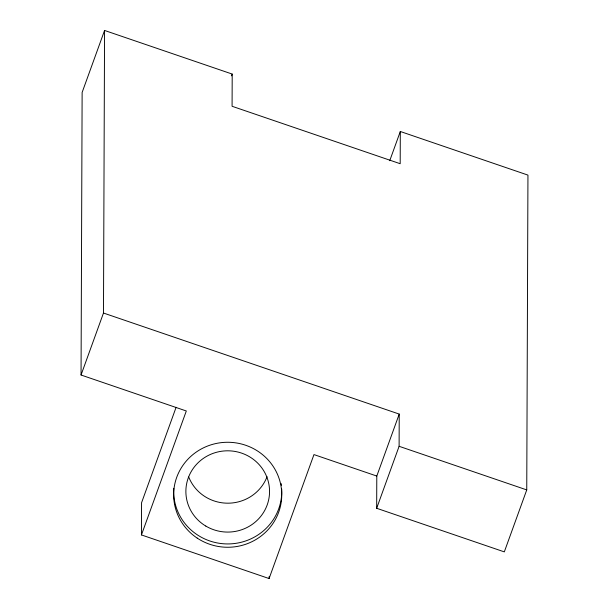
<?xml version="1.0" encoding="UTF-8"?>
<svg xmlns="http://www.w3.org/2000/svg" width="609" height="609" viewBox="0 0 609 609"><rect width="100%" height="100%" fill="white"/><g stroke="black" fill="none" stroke-linecap="round" stroke-linejoin="round"><path stroke-width="0.91" d="M376.796 476.055L313.962 454.588L269.087 578.55L141.448 534.938L186.316 410.984L81.05 375.015L82.131 92.431L104.565 30.45L232.204 74.062L232.082 106.278L400.189 163.714L400.311 131.491L527.95 175.103L526.747 489.91L504.313 551.883L376.666 508.279L376.796 476.055L399.23 414.082L103.484 313.034L104.565 30.45M141.448 534.938L141.57 502.722L176.108 407.299M269.087 578.55L269.094 576.654M376.666 508.279L399.108 446.298L399.23 414.082M81.05 375.015L103.484 313.034M231.565 75.828L232.204 74.062M389.737 160.715L400.311 131.491M399.108 446.298L526.747 489.91M267.062 476.68A41.846 40.643 0.2 0 1 228.032 503.186A41.846 40.643 0.2 0 1 188.737 477.037M281.708 489.05A54.049 52.496 0.2 0 1 227.363 543.936A54.049 52.496 0.2 0 1 173.763 488.342M281.152 483.561A54.049 52.496 0.2 0 1 281.404 485.381M197.187 538.09A54.049 52.496 0.2 0 0 281.594 498.779A54.049 52.496 0.2 0 0 204.319 447.432A54.049 52.496 0.2 0 0 197.187 538.09M205.789 526.054A41.846 40.643 0.2 0 0 269.543 492.59A41.846 40.643 0.2 0 0 207.814 455.692A41.846 40.643 0.2 0 0 205.789 526.054"/></g></svg>
